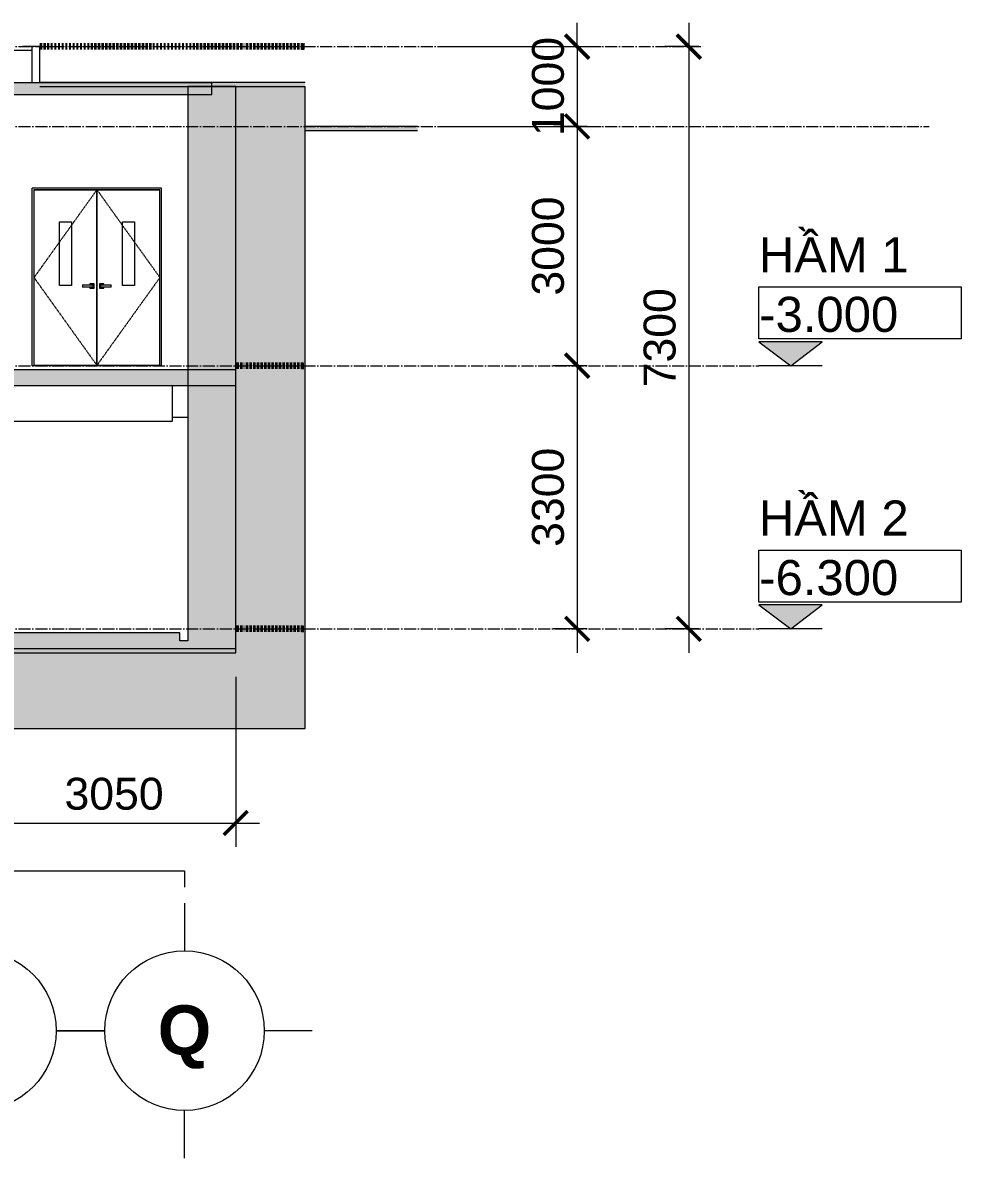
# Model space of a CAD drawing. Header units: millimetres. Extents: x -7075 to 54747, y -13937 to 93540.
# Drawn here: x 42980 to 54747, y -13937 to 300 of the extents above; entities that cross this region are included whole.
import ezdxf

# ---------------------------------------------------------------- set-up
doc = ezdxf.new("R2010")
doc.units = ezdxf.units.MM
for name, pattern in [('ALB-RD1', [9, 0, -2, 0, -2, 3, -2]), ('Dash 1_16_', [3.175, 1.5875, -1.5875]), ('Grid Line', [4.2, 3, -0.6, 0, -0.6])]:
    doc.linetypes.add(name, pattern=pattern)
for name, color, linetype, lineweight in [('A-DOOR', 31, 'Continuous', 5), ('CUA', 31, 'Continuous', 9), ('DIM', 1, 'Continuous', 5), ('KH', 6, 'Continuous', 5), ('MOC RANH', 83, 'ALB-RD1', 100), ('NET CAT', 3, 'Continuous', 5), ('NET CATConcrete', 3, 'Continuous', 5), ('NET-CAT', 3, 'Continuous', 15), ('NET-THAY', 2, 'Continuous', 9), ('TRUC', 225, 'Continuous', 5)]:
    doc.layers.add(name, color=color, linetype=linetype, lineweight=lineweight)
doc.styles.add('Arial', font='arial_0.ttf', dxfattribs={"height": 440})
doc.styles.add('Arial_B', font='arialbd_0.ttf', dxfattribs={"height": 619.047619})
doc.styles.add('TA1', font='arial_0.ttf')
doc.dimstyles.new('D_200_KTx2', dxfattribs={"dimtxt": 400, "dimasz": 300, "dimexe": 300, "dimexo": 300, "dimgap": 160, "dimtad": 1, "dimdec": 0, "dimzin": 9, "dimtxsty": 'TA1', "dimblk": 'ARCHTICK', "dimcen": 1, "dimdle": 300, "dimclrd": 256, "dimclre": 256, "dimclrt": 7, "dimadec": 0, "dimazin": 0, "dimtfac": 1, "dimtdec": 0, "dimtix": 1, "dimtmove": 1, "dimatfit": 3, "dimldrblk": 'ARCHTICK', "dimfxl": 0, "dimtolj": 1, "dimtzin": 0, "dimlwd": -1, "dimlwe": -1, "dimarcsym": 0})

# ---------------------------------------------------------------- blocks, each defined once
blk = doc.blocks.new('ALC1807-ASCENT PLAZA-KET CAU 180524_rvt-1-A-A')
at = {"layer": 'NET CAT', "color": 4}
for p, q in [((44855, -4250), (44855, -4700)), ((44855, -4700), (42600, -4700))]:
    blk.add_line(p, q, dxfattribs=at)
blk = doc.blocks.new('CUA 2 CANH MO KHUNG NHOM - 1 - Type 1-V89-A-A')
at = {"layer": 'A-DOOR'}
for p, q in [((43909, -1795), (43121, -1795)), ((43121, -1795), (43121, -3995)), ((43909, -3995), (43909, -1795)), ((44699, -1795), (43910, -1795)), ((43910, -1795), (43910, -3995)), ((44699, -3995), (44699, -1795)), ((43440, -2195), (43590, -2195)), ((43440, -2995), (43440, -2195)), ((43590, -2195), (43590, -2995)), ((44230, -2995), (44230, -2195)), ((44230, -2195), (44380, -2195)), ((44380, -2195), (44380, -2995)), ((43590, -2995), (43440, -2995)), ((44380, -2995), (44230, -2995)), ((43121, -3995), (43909, -3995)), ((43910, -3995), (44699, -3995))]:
    blk.add_line(p, q, dxfattribs=at)
at = {"layer": 'CUA', "lineweight": 5}
for p, q in [((43100, -4000), (43100, -1774)), ((44720, -1774), (43100, -1774)), ((43120, -1794), (43120, -4000)), ((43120, -1794), (44700, -1794)), ((44700, -4000), (44700, -1794)), ((44720, -4000), (44720, -1774)), ((43729, -2985), (43864, -2985)), ((43729, -2985), (43729, -3015)), ((43822, -2972), (43822, -2985)), ((43877, -2972), (43822, -2972)), ((43864, -3015), (43864, -2985)), ((43877, -3027), (43877, -2972)), ((43998, -2972), (43943, -2972)), ((43943, -2972), (43943, -3027)), ((43955, -2985), (44090, -2985)), ((43955, -2985), (43955, -3015)), ((43998, -2985), (43998, -2972)), ((44090, -3015), (44090, -2985)), ((43864, -3015), (43729, -3015)), ((43822, -3015), (43822, -3027)), ((43822, -3027), (43877, -3027)), ((43943, -3027), (43998, -3027)), ((44090, -3015), (43955, -3015)), ((43998, -3027), (43998, -3015)), ((43120, -4000), (43100, -4000)), ((43140, -3995), (43140, -4000)), ((44680, -4000), (44680, -3995)), ((44720, -4000), (44700, -4000))]:
    blk.add_line(p, q, dxfattribs=at)
at = {"layer": 'CUA', "linetype": 'Dash 1_16_', "lineweight": 5}
for p, q in [((43909, -1795), (43121, -2895)), ((43910, -1795), (44699, -2895)), ((43121, -2895), (43909, -3995)), ((44699, -2895), (43910, -3995))]:
    blk.add_line(p, q, dxfattribs=at)
blk = doc.blocks.new('Grid - FamilyAL-KH TRUC-1020318-A-A')
at = {"layer": 'KH'}
for p, q in [((0, -10737), (0, -11337)), ((-1600, -12337), (-1000, -12337)), ((1600, -12337), (1000, -12337)), ((0, -13937), (0, -13337))]:
    blk.add_line(p, q, dxfattribs=at)
blk.add_circle((0, -12337), 1000, dxfattribs=at)
blk = doc.blocks.new('_ARCHTICK')
at = {"color": 0, "linetype": 'ByBlock', "const_width": 0.15}
blk.add_lwpolyline([(-0.5, -0.5), (0.5, 0.5)], dxfattribs=at)
blk = doc.blocks.new('DIMBLOCK44-A-A')
at = {"layer": 'Defpoints', "color": 0, "transparency": 16777216}
for p in [(45650, -7600), (42600, -9309), (45650, -9734)]:
    blk.add_point(p, dxfattribs=at)
at = {"layer": 'DIM', "transparency": 16777216}
for p, q in [((45650, -7900), (45650, -10034)), ((42600, -9609), (42600, -10034)), ((42300, -9734), (45950, -9734))]:
    blk.add_line(p, q, dxfattribs=at)
at = {"layer": 'DIM', "transparency": 16777216, "xscale": 300, "yscale": 300, "zscale": 300, "rotation": 180}
blk.add_blockref('_ARCHTICK', (42600, -9734), dxfattribs=at)
at = {"layer": 'DIM', "transparency": 16777216, "xscale": 300, "yscale": 300, "zscale": 300}
blk.add_blockref('_ARCHTICK', (45650, -9734), dxfattribs=at)
at = {"layer": 'DIM', "color": 7, "transparency": 16777216, "insert": (44125, -9369), "char_height": 400, "attachment_point": 5, "style": 'TA1'}
blk.add_mtext('\\A1;3050', dxfattribs=at)
blk = doc.blocks.new('*D218')
at = {"layer": 'Defpoints', "color": 0, "transparency": 16777216}
for p in [(50356, -1000), (49931, -4000), (50356, -4000)]:
    blk.add_point(p, dxfattribs=at)
at = {"layer": 'DIM', "transparency": 16777216}
for p, q in [((49931, -700), (49931, -4300)), ((50056, -1000), (49631, -1000)), ((50056, -4000), (49631, -4000))]:
    blk.add_line(p, q, dxfattribs=at)
at = {"layer": 'DIM', "transparency": 16777216, "xscale": 300, "yscale": 300, "zscale": 300}
for p, rotation in [((49931, -1000), 90), ((49931, -4000), 270)]:
    blk.add_blockref('_ARCHTICK', p, dxfattribs=dict(at, rotation=rotation))
at = {"layer": 'DIM', "color": 7, "transparency": 16777216, "insert": (49567, -2500), "char_height": 400, "attachment_point": 5, "rotation": 90, "style": 'TA1'}
blk.add_mtext('\\A1;3000', dxfattribs=at)
blk = doc.blocks.new('*D219')
at = {"layer": 'Defpoints', "color": 0, "transparency": 16777216}
for p in [(50356, -4000), (49931, -7300), (50356, -7300)]:
    blk.add_point(p, dxfattribs=at)
at = {"layer": 'DIM', "transparency": 16777216}
for p, q in [((49931, -3700), (49931, -7600)), ((50056, -4000), (49631, -4000)), ((50056, -7300), (49631, -7300))]:
    blk.add_line(p, q, dxfattribs=at)
at = {"layer": 'DIM', "transparency": 16777216, "xscale": 300, "yscale": 300, "zscale": 300}
for p, rotation in [((49931, -4000), 90), ((49931, -7300), 270)]:
    blk.add_blockref('_ARCHTICK', p, dxfattribs=dict(at, rotation=rotation))
at = {"layer": 'DIM', "color": 7, "transparency": 16777216, "insert": (49567, -5650), "char_height": 400, "attachment_point": 5, "rotation": 90, "style": 'TA1'}
blk.add_mtext('\\A1;3300', dxfattribs=at)
blk = doc.blocks.new('*D217')
at = {"layer": 'Defpoints', "color": 0, "transparency": 16777216}
for p in [(51756, 0), (51331, -7300), (51756, -7300)]:
    blk.add_point(p, dxfattribs=at)
at = {"layer": 'DIM', "transparency": 16777216}
for p, q in [((51331, 300), (51331, -7600)), ((51456, 0), (51031, 0)), ((51456, -7300), (51031, -7300))]:
    blk.add_line(p, q, dxfattribs=at)
at = {"layer": 'DIM', "transparency": 16777216, "xscale": 300, "yscale": 300, "zscale": 300}
for p, rotation in [((51331, 0), 90), ((51331, -7300), 270)]:
    blk.add_blockref('_ARCHTICK', p, dxfattribs=dict(at, rotation=rotation))
at = {"layer": 'DIM', "color": 7, "transparency": 16777216, "insert": (50967, -3650), "char_height": 400, "attachment_point": 5, "rotation": 90, "style": 'TA1'}
blk.add_mtext('\\A1;7300', dxfattribs=at)
blk = doc.blocks.new('Level - FamilyAL-CAODO-MD-504840-MẶT CẮT B-B')
at = {"layer": 'KH'}
blk.add_hatch(color=256, dxfattribs=at).paths.add_polyline_path([(108918, 300), (109711, 300), (109318, 0)], flags=0)
for p, q in [((108918, 337), (108918, 989)), ((108918, 989), (111455, 989)), ((111455, 989), (111455, 337)), ((111455, 337), (108918, 337)), ((108918, 300), (109318, 0)), ((109711, 300), (108918, 300)), ((109318, 0), (109711, 300)), ((109711, 0), (108918, 0))]:
    blk.add_line(p, q, dxfattribs=at)
blk = doc.blocks.new('*D222')
at = {"layer": 'Defpoints', "color": 0, "transparency": 16777216}
for p in [(47931, 0), (47931, -1000), (49931, -1000)]:
    blk.add_point(p, dxfattribs=at)
at = {"layer": 'DIM', "transparency": 16777216}
for p, q in [((49931, 0), (49931, 300)), ((48231, 0), (50231, 0)), ((49931, 0), (49931, -1000)), ((48231, -1000), (50231, -1000)), ((49931, -1000), (49931, -1300))]:
    blk.add_line(p, q, dxfattribs=at)
at = {"layer": 'DIM', "transparency": 16777216, "xscale": 300, "yscale": 300, "zscale": 300}
for p, rotation in [((49931, 0), 270), ((49931, -1000), 90)]:
    blk.add_blockref('_ARCHTICK', p, dxfattribs=dict(at, rotation=rotation))
at = {"layer": 'DIM', "color": 7, "transparency": 16777216, "insert": (49567, -500), "char_height": 400, "attachment_point": 5, "rotation": 90, "style": 'TA1'}
blk.add_mtext('\\A1;1000', dxfattribs=at)

msp = doc.modelspace()

# ---------------------------------------------------------------- hatches: boundary and pattern name
at = {"layer": 'NET CAT'}
h = msp.add_hatch(dxfattribs=at)
h.set_pattern_fill('AR-HBONE', color=10, scale=2, style=0)
h.paths.add_polyline_path([(40110.6, -8550), (46519.4, -8550), (46519.4, -500), (45649.9, -500), (45649.9, -7550), (-3310.1, -7550), (-3310.1, -1050), (-4004.1, -1050), (-4004.1, -8550), (33701.7, -8550)])
at = {"layer": 'NET CAT', "lineweight": 9}
h = msp.add_hatch(color=7, dxfattribs=at)
h.paths.add_polyline_path([(-2710.1, -600), (1499.9, -600), (1499.9, -450), (-3010.1, -450), (-3010.1, -600)], flags=0)
h.paths.add_polyline_path([(45349.9, -600), (45349.9, -450), (42599.9, -450), (42599.9, -600), (43315, -600)], flags=0)
msp.add_hatch(color=7, dxfattribs=at).paths.add_polyline_path([(43315, -500), (46519.4, -500), (46519.4, -450), (43196, -450), (43196, -500)], flags=0)
for points in [[(45649.9, -7350), (45649.9, -500), (45049.9, -500), (45049.9, -7350)], [(47931.3, -1050), (47931.3, -1000), (46519.4, -1000), (46519.4, -1050)]]:
    msp.add_hatch(color=7, dxfattribs=at).paths.add_polyline_path(points)
h = msp.add_hatch(color=7, dxfattribs=at)
h.paths.add_polyline_path([(14875.8, -4250), (45649.9, -4250), (45649.9, -4050), (7799.9, -4050), (7799.9, -4250), (14475.2, -4250)], flags=0)
h.paths.add_polyline_path([(1499.9, -4250), (1689.4, -4250), (1689.4, -4050), (-3310.1, -4050), (-3310.1, -4250)], flags=0)
h = msp.add_hatch(color=7, dxfattribs=at)
h.paths.add_polyline_path([(-3310.1, -7600), (1799.9, -7600), (1799.9, -7350), (-3310.1, -7350)])
h.paths.add_polyline_path([(1799.9, -7600), (45649.9, -7600), (45649.9, -7350), (45049.9, -7350), (45049.9, -7450), (44949.9, -7450), (44949.9, -7350), (1799.9, -7350)])

# ---------------------------------------------------------------- linework, layer by layer
at = {"layer": 'MOC RANH'}
for p, q in [((45758.7, 0), (43196, 0)), ((46519.4, 0), (45758.7, 0)), ((46470.3, 0), (46519.4, 0)), ((45758.7, -4000), (45649.9, -4000)), ((46519.4, -4000), (45758.7, -4000)), ((46470.3, -4000), (46519.4, -4000)), ((45758.7, -7300), (45649.9, -7300)), ((46519.4, -7300), (45758.7, -7300)), ((46470.3, -7300), (46519.4, -7300))]:
    msp.add_line(p, q, dxfattribs=at)
at = {"layer": 'NET CATConcrete'}
msp.add_line((45049.9, -4650), (44855.4, -4650), dxfattribs=at)
at = {"layer": 'NET-CAT'}
for p, q in [((43096, 0), (43096, -450)), ((43196, 0), (43096, 0)), ((43196, -450), (43196, 0)), ((43096, -50), (42689.9, -50)), ((42589.9, -450), (45349.9, -450)), ((46519.4, -450), (43196, -450)), ((43196, -500), (46519.4, -500)), ((45049.9, -500), (45049.9, -7450)), ((45649.9, -500), (45049.9, -500)), ((45349.9, -600), (45349.9, -450)), ((45649.9, -7600), (45649.9, -500)), ((42599.9, -600), (45349.9, -600)), ((47931.3, -1000), (46519.4, -1000)), ((46519.4, -1050), (47931.3, -1050)), ((45649.9, -4050), (7799.9, -4050)), ((45649.9, -4250), (45649.9, -4050)), ((42110.8, -4250), (45649.9, -4250)), ((44949.9, -7350), (7799.9, -7350)), ((44949.9, -7450), (44949.9, -7350)), ((45049.9, -7450), (44949.9, -7450)), ((45649.9, -7550), (-4004.1, -7550)), ((7799.9, -7600), (45649.9, -7600)), ((-4004.1, -8550), (46519.4, -8550))]:
    msp.add_line(p, q, dxfattribs=at)
msp.add_lwpolyline([(46519.4, -8550), (46519.4, -500)], dxfattribs=at)
at = {"layer": 'NET-THAY'}
for p, q in [((43096, 0), (42979.7, 0)), ((44699.9, -4000), (43119.9, -4000))]:
    msp.add_line(p, q, dxfattribs=at)
at = {"layer": 'TRUC', "linetype": 'Grid Line', "ltscale": 50}
for p, q in [((-7075.1, 0), (51521, 0)), ((-7075.1, -1000), (54345.2, -1000)), ((-7075.1, -4000), (52210.2, -4000)), ((-7075.1, -7300), (52210.2, -7300))]:
    msp.add_line(p, q, dxfattribs=at)
at = {"layer": 'TRUC'}
for p, q in [((42599.9, -10333.7), (45008.4, -10333.7)), ((45008.4, -10333.7), (45008.4, -10536.9))]:
    msp.add_line(p, q, dxfattribs=at)

# ---------------------------------------------------------------- block references
at = {"lineweight": 5}
msp.add_blockref('ALC1807-ASCENT PLAZA-KET CAU 180524_rvt-1-A-A', (0, 0), dxfattribs=at)
at = {"layer": 'CUA'}
msp.add_blockref('CUA 2 CANH MO KHUNG NHOM - 1 - Type 1-V89-A-A', (0, 0), dxfattribs=at)
at = {"layer": 'KH'}
for name, p in [('Level - FamilyAL-CAODO-MD-504840-MẶT CẮT B-B', (-56707.6, -4000)), ('Level - FamilyAL-CAODO-MD-504840-MẶT CẮT B-B', (-56707.6, -7300)), ('Grid - FamilyAL-KH TRUC-1020318-A-A', (42400, 0)), ('Grid - FamilyAL-KH TRUC-1020318-A-A', (45008.4, 0))]:
    msp.add_blockref(name, p, dxfattribs=at)

# ---------------------------------------------------------------- texts
at = {"layer": 'KH', "line_spacing_factor": 0.941778}
for s, insert, char_height, width, attachment_point, style in [('HẦM 1', (52208.9, -2389.9), 440, 2240.886, 1, 'Arial'), ('-3.000', (52213.8, -3136.4), 440, 2084.67, 1, 'Arial'), ('HẦM 2', (52208.9, -5689.9), 440, 2240.886, 1, 'Arial'), ('-6.300', (52213.8, -6436.4), 440, 2084.67, 1, 'Arial'), ('\\fArial|b1|i0|c0|p34|;Q', (45008.1, -12019.3), 619.048, 785.949, 2, 'Arial_B')]:
    msp.add_mtext(s, dxfattribs=dict(at, insert=insert, char_height=char_height, width=width, attachment_point=attachment_point, style=style))

# ---------------------------------------------------------------- dimensions: what is measured, and where the dimension line sits
at = {"layer": 'DIM'}
for base, p1, p2, picture, middle in [((49931.3, -1000), (47931.3, 0), (47931.3, -1000), '*D222', (49567.1, -500)), ((51331.3, -7300), (51755.6, 0), (51755.6, -7300), '*D217', (50967, -3650)), ((49931.3, -4000), (50355.6, -1000), (50355.6, -4000), '*D218', (49567, -2500)), ((49931.3, -7300), (50355.6, -4000), (50355.6, -7300), '*D219', (49567, -5650))]:
    dim = msp.add_linear_dim(base=base, p1=p1, p2=p2, angle=90, dimstyle='D_200_KTx2', dxfattribs=at)
    dim.commit()
    dim.dimension.update_dxf_attribs({"geometry": picture, "text_midpoint": middle})
dim = msp.add_linear_dim(base=(45649.9, -9733.5), p1=(42599.9, -9309.3), p2=(45649.9, -7600), dimstyle='D_200_KTx2', dxfattribs=at)
dim.commit()
dim.dimension.update_dxf_attribs({"geometry": 'DIMBLOCK44-A-A', "text_midpoint": (44124.9, -9369.2)})

doc.saveas('drawing.dxf')
